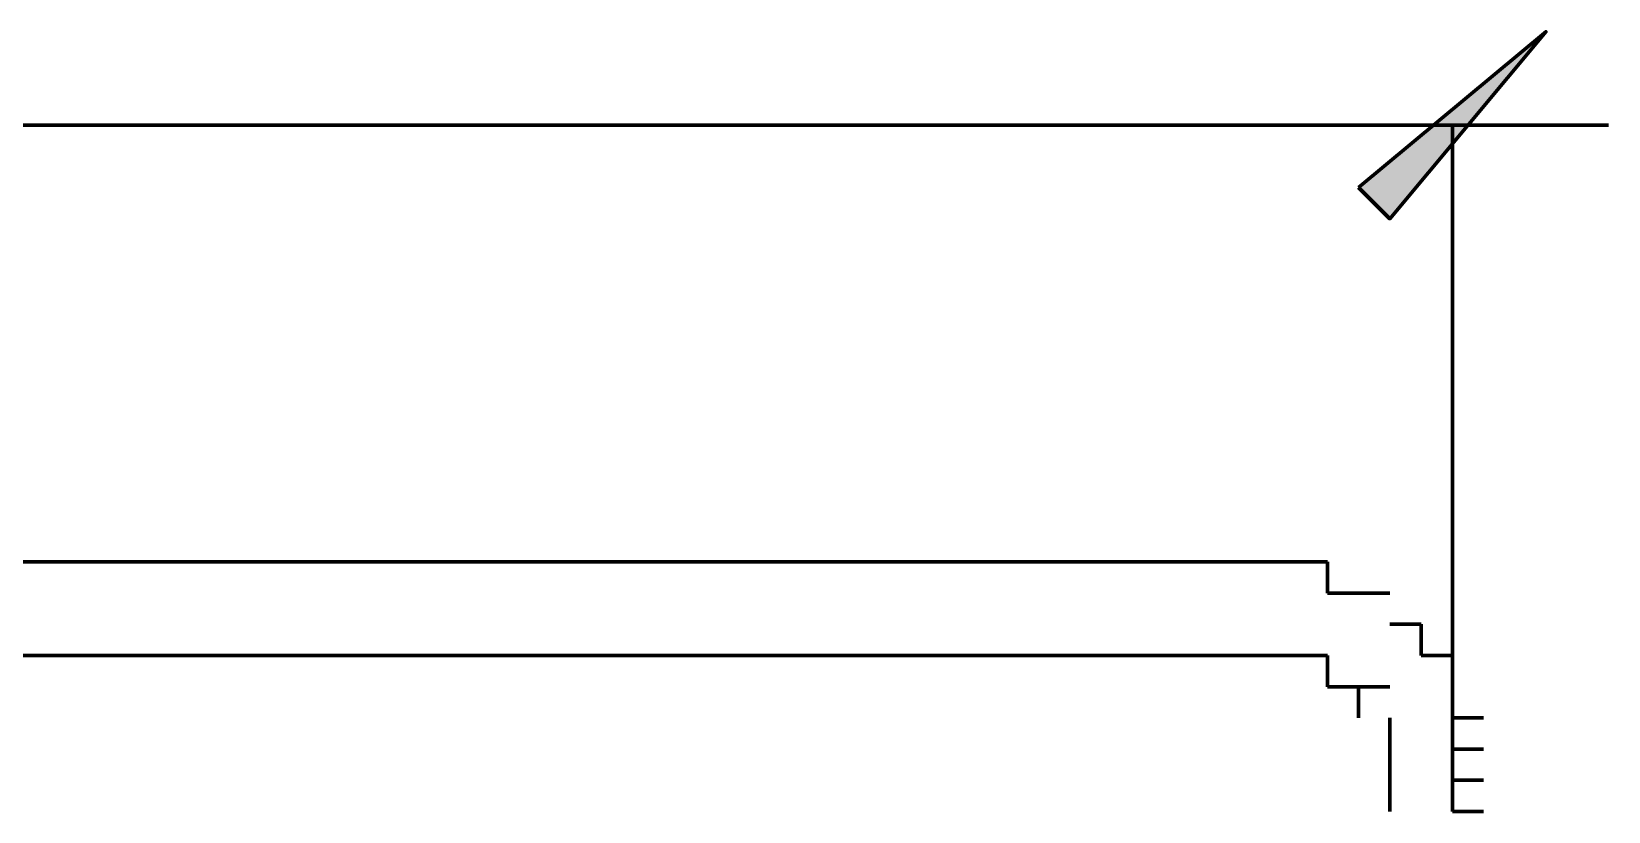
# Model space of a CAD drawing. Header units: inches. Extents: x 16 to 776, y 37 to 575.
# Drawn here: x 277.58 to 286, y 387.17 to 391.33 of the extents above; entities that cross this region are included whole.
import ezdxf

# ---------------------------------------------------------------- set-up
doc = ezdxf.new("R2010")
doc.units = ezdxf.units.IN
doc.header["$MEASUREMENT"] = 0
doc.layers.add('H', color=7, linetype='CONTINUOUS', lineweight=100)
doc.layers.add('P', color=250, linetype='CONTINUOUS', lineweight=100)

msp = doc.modelspace()

# ---------------------------------------------------------------- hatches: boundary and pattern name
at = {"layer": 'H', "linetype": 'Continuous'}
msp.add_hatch(color=0, dxfattribs=at).paths.add_polyline_path([(284.6667, 390.5), (284.8333, 390.3333), (285.6667, 391.3333)])

# ---------------------------------------------------------------- linework, layer by layer
at = {"layer": 'P', "color": 0, "linetype": 'Continuous'}
for points in [[(284.6667, 390.5), (284.8333, 390.3333), (285.6667, 391.3333), (285.6667, 391.3333), (284.6667, 390.5)], [(255.8333, 390.8333), (286, 390.8333)], [(285.1667, 387.5), (285.1667, 390.8333)], [(277.5, 388.5), (277.6667, 388.5)], [(277.6667, 388.5), (277.8333, 388.5)], [(277.6667, 388.5), (277.8333, 388.5)], [(277.8333, 388.5), (278, 388.5)], [(277.8333, 388.5), (278, 388.5)], [(278, 388.5), (278, 388.5)], [(278, 388.5), (278, 388.5)], [(278, 388.5), (278.1667, 388.5)], [(278.1667, 388.5), (278.3333, 388.5)], [(278.1667, 388.5), (278.3333, 388.5)], [(278.3333, 388.5), (278.3333, 388.5)], [(278.3333, 388.5), (278.3333, 388.5)], [(278.3333, 388.5), (278.5, 388.5)], [(278.3333, 388.5), (278.5, 388.5)], [(278.5, 388.5), (278.6667, 388.5)], [(278.6667, 388.5), (278.8333, 388.5)], [(278.6667, 388.5), (278.8333, 388.5)], [(278.8333, 388.5), (278.8333, 388.5)], [(278.8333, 388.5), (278.8333, 388.5)], [(278.8333, 388.5), (279, 388.5)], [(278.8333, 388.5), (279, 388.5)], [(279, 388.5), (279.1667, 388.5)], [(279.1667, 388.5), (279.1667, 388.5)], [(279.1667, 388.5), (279.1667, 388.5)], [(279.1667, 388.5), (279.3333, 388.5)], [(279.1667, 388.5), (279.3333, 388.5)], [(279.3333, 388.5), (279.5, 388.5)], [(279.3333, 388.5), (279.5, 388.5)], [(279.5, 388.5), (279.6667, 388.5)], [(279.5, 388.5), (279.6667, 388.5)], [(279.6667, 388.5), (279.6667, 388.5)], [(279.6667, 388.5), (279.6667, 388.5)], [(279.6667, 388.5), (279.8333, 388.5)], [(279.8333, 388.5), (280, 388.5)], [(279.8333, 388.5), (280, 388.5)], [(280, 388.5), (280, 388.5)], [(280, 388.5), (280, 388.5)], [(280, 388.5), (280.1667, 388.5)], [(280, 388.5), (280.1667, 388.5)], [(280.1667, 388.5), (280.3333, 388.5)], [(280.3333, 388.5), (280.5, 388.5)], [(280.3333, 388.5), (280.5, 388.5)], [(280.5, 388.5), (280.5, 388.5)], [(280.5, 388.5), (280.5, 388.5)], [(280.5, 388.5), (280.6667, 388.5)], [(280.5, 388.5), (280.6667, 388.5)], [(280.6667, 388.5), (280.8333, 388.5)], [(280.8333, 388.5), (281, 388.5)], [(280.8333, 388.5), (281, 388.5)], [(281, 388.5), (281, 388.5)], [(281, 388.5), (281, 388.5)], [(281, 388.5), (281.1667, 388.5)], [(281, 388.5), (281.1667, 388.5)], [(281.1667, 388.5), (281.3333, 388.5)], [(281.3333, 388.5), (281.3333, 388.5)], [(281.3333, 388.5), (281.3333, 388.5)], [(281.3333, 388.5), (281.5, 388.5)], [(281.3333, 388.5), (281.5, 388.5)], [(281.5, 388.5), (281.6667, 388.5)], [(281.5, 388.5), (281.6667, 388.5)], [(281.6667, 388.5), (281.8333, 388.5)], [(281.6667, 388.5), (281.8333, 388.5)], [(281.8333, 388.5), (281.8333, 388.5)], [(281.8333, 388.5), (282, 388.5)], [(281.8333, 388.5), (282, 388.5)], [(282, 388.5), (282.1667, 388.5)], [(282, 388.5), (282.1667, 388.5)], [(282.1667, 388.5), (282.1667, 388.5)], [(282.1667, 388.5), (282.1667, 388.5)], [(282.1667, 388.5), (282.3333, 388.5)], [(282.3333, 388.5), (282.5, 388.5)], [(282.3333, 388.5), (282.5, 388.5)], [(282.5, 388.5), (282.6667, 388.5)], [(282.5, 388.5), (282.6667, 388.5)], [(282.6667, 388.5), (282.6667, 388.5)], [(282.6667, 388.5), (282.6667, 388.5)], [(282.6667, 388.5), (282.8333, 388.5)], [(282.8333, 388.5), (283, 388.5)], [(282.8333, 388.5), (283, 388.5)], [(283, 388.5), (283, 388.5)], [(283, 388.5), (283, 388.5)], [(283, 388.5), (283.1667, 388.5)], [(283, 388.5), (283.1667, 388.5)], [(283.1667, 388.5), (283.3333, 388.5)], [(283.3333, 388.5), (283.5, 388.5)], [(283.3333, 388.5), (283.5, 388.5)], [(283.5, 388.5), (283.5, 388.5)], [(283.5, 388.5), (283.5, 388.5)], [(283.5, 388.5), (283.6667, 388.5)], [(283.5, 388.5), (283.6667, 388.5)], [(283.6667, 388.5), (283.8333, 388.5)], [(283.6667, 388.5), (283.8333, 388.5)], [(283.8333, 388.5), (284, 388.5)], [(284, 388.5), (284, 388.5)], [(284, 388.5), (284, 388.5)], [(284, 388.5), (284.1667, 388.5)], [(284, 388.5), (284.1667, 388.5)], [(284.1667, 388.5), (284.3333, 388.5)], [(284.1667, 388.5), (284.3333, 388.5)], [(284.3333, 388.5), (284.3333, 388.5)], [(284.3333, 388.5), (284.5, 388.5)], [(284.3333, 388.5), (284.3333, 388.5)], [(284.3333, 388.5), (284.3333, 388.5)], [(284.5, 388.5), (284.5, 388.3333)], [(284.5, 388.3333), (284.6667, 388.3333)], [(284.5, 388.3333), (284.6667, 388.3333)], [(284.6667, 388.3333), (284.8333, 388.3333)], [(284.8333, 388.3333), (284.8333, 388.3333)], [(284.8333, 388.3333), (284.8333, 388.3333)], [(284.8333, 388.1667), (285, 388.1667)], [(284.8333, 388.1667), (285, 388.1667)], [(285, 388.1667), (285, 388)], [(277.5, 388), (277.6667, 388)], [(277.6667, 388), (277.8333, 388)], [(277.6667, 388), (277.8333, 388)], [(277.8333, 388), (278, 388)], [(277.8333, 388), (278, 388)], [(278, 388), (278, 388)], [(278, 388), (278, 388)], [(278, 388), (278.1667, 388)], [(278.1667, 388), (278.3333, 388)], [(278.1667, 388), (278.3333, 388)], [(278.3333, 388), (278.3333, 388)], [(278.3333, 388), (278.3333, 388)], [(278.3333, 388), (278.5, 388)], [(278.3333, 388), (278.5, 388)], [(278.5, 388), (278.6667, 388)], [(278.6667, 388), (278.8333, 388)], [(278.6667, 388), (278.8333, 388)], [(278.8333, 388), (278.8333, 388)], [(278.8333, 388), (278.8333, 388)], [(278.8333, 388), (279, 388)], [(278.8333, 388), (279, 388)], [(279, 388), (279.1667, 388)], [(279.1667, 388), (279.1667, 388)], [(279.1667, 388), (279.1667, 388)], [(279.1667, 388), (279.3333, 388)], [(279.1667, 388), (279.3333, 388)], [(279.3333, 388), (279.5, 388)], [(279.3333, 388), (279.5, 388)], [(279.5, 388), (279.6667, 388)], [(279.5, 388), (279.6667, 388)], [(279.6667, 388), (279.6667, 388)], [(279.6667, 388), (279.6667, 388)], [(279.6667, 388), (279.8333, 388)], [(279.8333, 388), (280, 388)], [(279.8333, 388), (280, 388)], [(280, 388), (280, 388)], [(280, 388), (280, 388)], [(280, 388), (280.1667, 388)], [(280, 388), (280.1667, 388)], [(280.1667, 388), (280.3333, 388)], [(280.3333, 388), (280.5, 388)], [(280.3333, 388), (280.5, 388)], [(280.5, 388), (280.5, 388)], [(280.5, 388), (280.5, 388)], [(280.5, 388), (280.6667, 388)], [(280.5, 388), (280.6667, 388)], [(280.6667, 388), (280.8333, 388)], [(280.8333, 388), (281, 388)], [(280.8333, 388), (281, 388)], [(281, 388), (281, 388)], [(281, 388), (281, 388)], [(281, 388), (281.1667, 388)], [(281, 388), (281.1667, 388)], [(281.1667, 388), (281.3333, 388)], [(281.3333, 388), (281.3333, 388)], [(281.3333, 388), (281.3333, 388)], [(281.3333, 388), (281.5, 388)], [(281.3333, 388), (281.5, 388)], [(281.5, 388), (281.6667, 388)], [(281.5, 388), (281.6667, 388)], [(281.6667, 388), (281.8333, 388)], [(281.6667, 388), (281.8333, 388)], [(281.8333, 388), (281.8333, 388)], [(281.8333, 388), (282, 388)], [(281.8333, 388), (282, 388)], [(282, 388), (282.1667, 388)], [(282, 388), (282.1667, 388)], [(282.1667, 388), (282.1667, 388)], [(282.1667, 388), (282.1667, 388)], [(282.1667, 388), (282.3333, 388)], [(282.3333, 388), (282.5, 388)], [(282.3333, 388), (282.5, 388)], [(282.5, 388), (282.6667, 388)], [(282.5, 388), (282.6667, 388)], [(282.6667, 388), (282.6667, 388)], [(282.6667, 388), (282.6667, 388)], [(282.6667, 388), (282.8333, 388)], [(282.8333, 388), (283, 388)], [(282.8333, 388), (283, 388)], [(283, 388), (283, 388)], [(283, 388), (283, 388)], [(283, 388), (283.1667, 388)], [(283, 388), (283.1667, 388)], [(283.1667, 388), (283.3333, 388)], [(283.3333, 388), (283.5, 388)], [(283.3333, 388), (283.5, 388)], [(283.5, 388), (283.5, 388)], [(283.5, 388), (283.5, 388)], [(283.5, 388), (283.6667, 388)], [(283.5, 388), (283.6667, 388)], [(283.6667, 388), (283.8333, 388)], [(283.6667, 388), (283.8333, 388)], [(283.8333, 388), (284, 388)], [(284, 388), (284, 388)], [(284, 388), (284, 388)], [(284, 388), (284.1667, 388)], [(284, 388), (284.1667, 388)], [(284.1667, 388), (284.3333, 388)], [(284.1667, 388), (284.3333, 388)], [(284.3333, 388), (284.3333, 388)], [(284.3333, 388), (284.5, 388)], [(284.3333, 388), (284.5, 388)], [(284.3333, 388), (284.3333, 388)], [(284.3333, 388), (284.3333, 388)], [(284.5, 388), (284.5, 387.8333)], [(285, 388), (285.1667, 388)], [(285, 388), (285, 388)], [(285, 388), (285.1667, 388)], [(285.1667, 388), (285.1667, 387.8333)], [(284.5, 387.8333), (284.6667, 387.8333)], [(284.6667, 387.8333), (284.8333, 387.8333)], [(284.6667, 387.8333), (284.6667, 387.6667)], [(285.1667, 387.8333), (285.1667, 387.8333)], [(285.1667, 387.8333), (285.1667, 387.8333)], [(284.8333, 387.6667), (284.8333, 387.6667)], [(284.8333, 387.6667), (284.8333, 387.6667)], [(284.8333, 387.6667), (284.8333, 387.6667)], [(284.8333, 387.6667), (284.8333, 387.5)], [(285.1667, 387.6667), (285.1667, 387.6667)], [(285.1667, 387.6667), (285.1667, 387.6667)], [(285.1667, 387.6667), (285.3333, 387.6667)], [(285.1667, 387.6667), (285.1667, 387.5)], [(284.8333, 387.5), (284.8333, 387.5)], [(284.8333, 387.5), (284.8333, 387.3333)], [(284.8333, 387.5), (284.8333, 387.5)], [(285.1667, 387.5), (285.3333, 387.5)], [(285.1667, 387.5), (285.1667, 387.3333)], [(285.1667, 387.5), (285.3333, 387.5)], [(284.8333, 387.3333), (284.8333, 387.3333)], [(284.8333, 387.3333), (284.8333, 387.1667)], [(285.1667, 387.3333), (285.3333, 387.3333)], [(285.1667, 387.3333), (285.1667, 387.1667)], [(284.8333, 387.1667), (284.8333, 387.1667)], [(284.8333, 387.1667), (284.8333, 387.1667)], [(284.8333, 387.1667), (284.8333, 387.1667)], [(285.1667, 387.1667), (285.3333, 387.1667)], [(285.1667, 387.1667), (285.1667, 387.1667)], [(285.1667, 387.1667), (285.3333, 387.1667)]]:
    msp.add_lwpolyline(points, dxfattribs=at)

doc.saveas('drawing.dxf')
